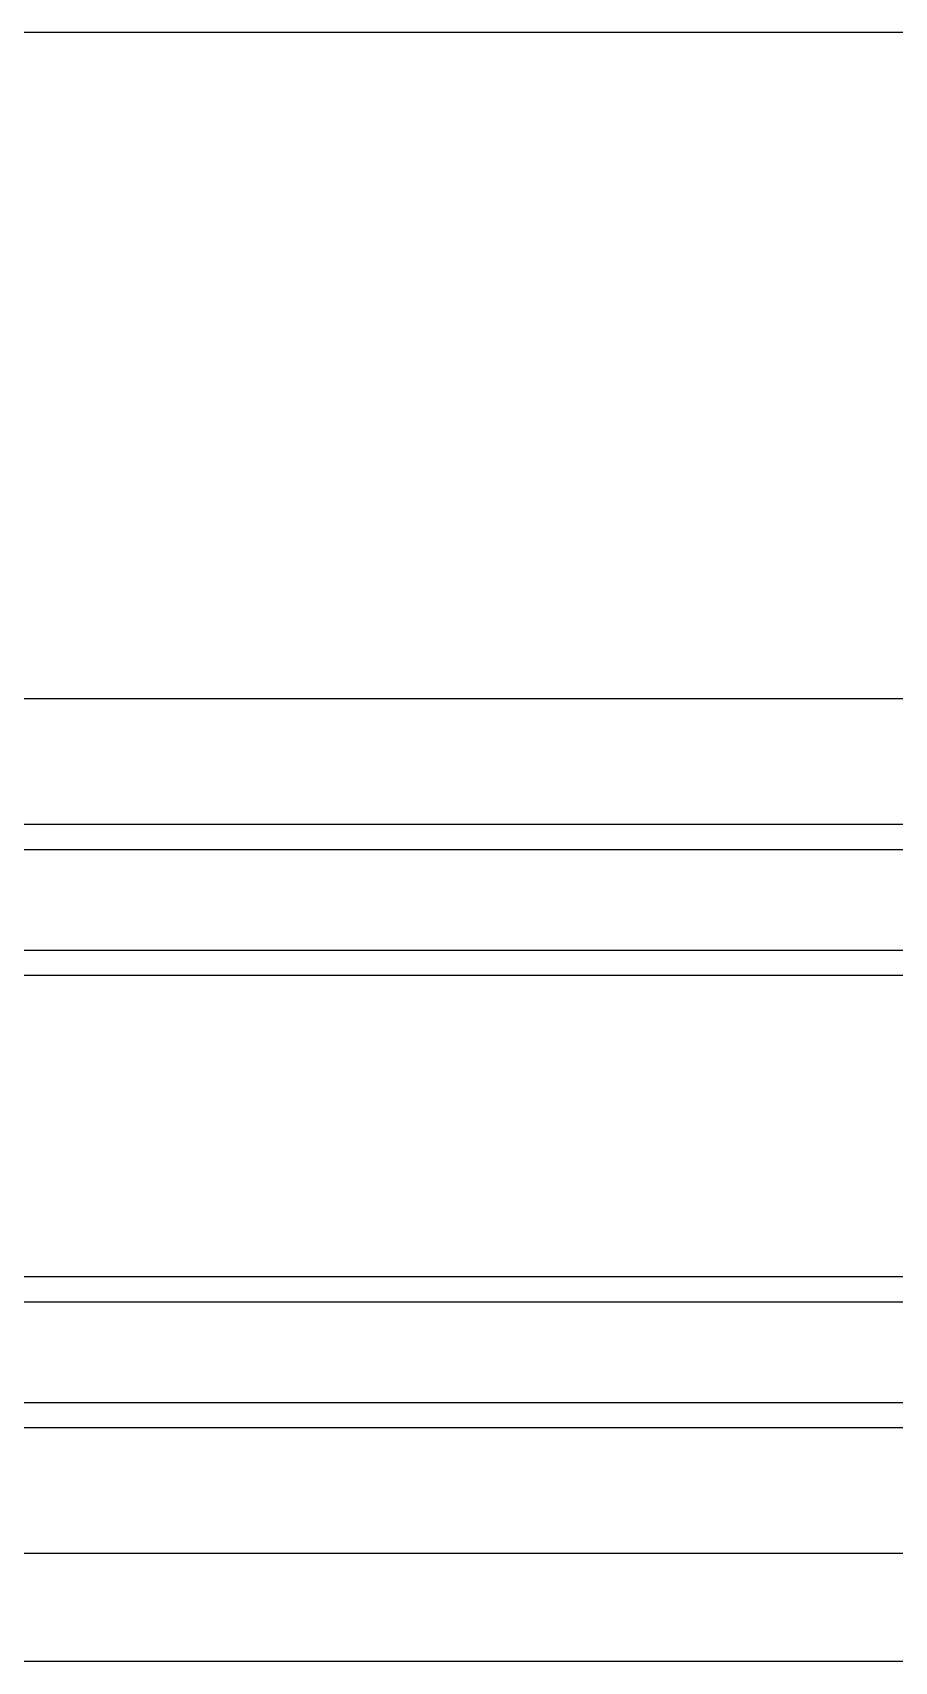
# Model space of a CAD drawing. Extents: x -202236 to 1002404, y -663931 to 1550022.
# Drawn here: x 24532.9 to 24567.1, y -357030.2 to -356965.4 of the extents above; entities that cross this region are included whole.
import ezdxf

# ---------------------------------------------------------------- set-up
doc = ezdxf.new("R2010")
doc.units = 0
for name, color, linetype in [('112铝材投影', 112, 'Continuous'), ('4玻璃幕墙', 4, 'Continuous'), ('Fill', 8, 'Continuous')]:
    doc.layers.add(name, color=color, linetype=linetype)

# ---------------------------------------------------------------- blocks, each defined once
blk = doc.blocks.new('*U758')
at = {"layer": '112铝材投影', "ltscale": 0.1}
for p, q in [((-142.9583137871273, 63.00000000022919), (-34.70465579548909, 63.00000000022919)), ((-142.9583137871941, 36.49999999017655), (-37.29053992026229, 36.49999999017655)), ((-142.9583137871755, 2.500000000000909), (-36.50861425012909, 2.500000000000909)), ((-142.9583137871286, -1.800000000000182), (-34.70465579547954, -1.800000000000182))]:
    blk.add_line(p, q, dxfattribs=at)
at = {"layer": '4玻璃幕墙'}
for points in [[(-142.9583137871314, 31.49999999016927), (-19.50465682496315, 31.49999999016927), (-18.50465682496315, 30.49999999016927), (-18.50465682496315, 26.49999999016927), (-19.50465682496315, 25.49999999016927), (-142.9583137871314, 25.49999999016927)], [(-142.9583137871318, 13.49999999016927), (-19.50465682496269, 13.49999999016927), (-18.50465682496224, 12.49999999016927), (-18.50465682496133, 8.499999990169272), (-19.50465682496088, 7.499999990170181), (-142.9583137871318, 7.499999990171091)]]:
    blk.add_lwpolyline(points, dxfattribs=at)
at = {"layer": 'Fill'}
for p, q in [((-18.50465682496315, 30.49999999016927), (-142.9583137871314, 30.49999999016927)), ((-18.50465579549427, 26.50000101963906), (-142.9583127576625, 26.50000101963906)), ((-18.50465579549427, 12.49999908152586), (-142.9583127576625, 12.49999908152586)), ((-18.50465682496315, 8.500000110995643), (-142.9583137871314, 8.500000110995643))]:
    blk.add_line(p, q, dxfattribs=at)

msp = doc.modelspace()

# ---------------------------------------------------------------- block references
at = {"ltscale": 20, "xscale": -1}
msp.add_blockref('*U758', (24490.97793391955, -357028.3624589698), dxfattribs=at)

doc.saveas('drawing.dxf')
